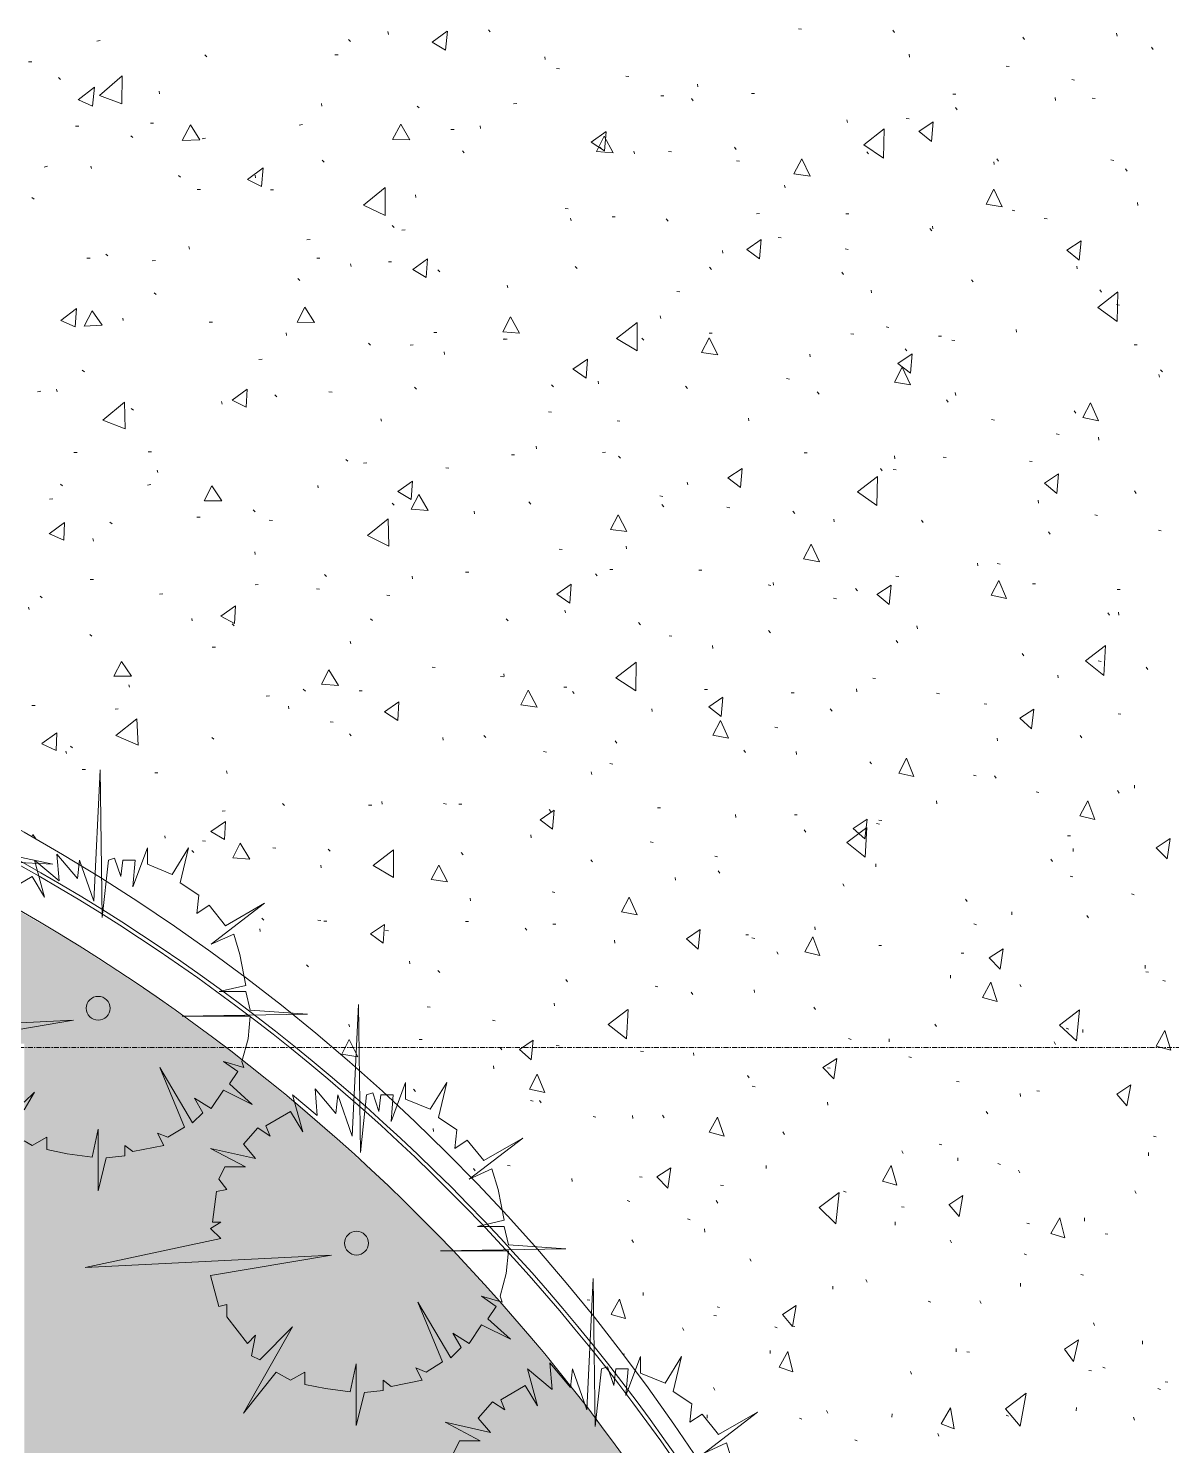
# Model space of a CAD drawing. Header units: millimetres. Extents: x 5357 to 259384, y -16348 to 109893.
# Drawn here: x 127263 to 130185, y 77219 to 80841 of the extents above; entities that cross this region are included whole.
import ezdxf

# ---------------------------------------------------------------- set-up
doc = ezdxf.new("R2010")
doc.units = ezdxf.units.MM
doc.linetypes.add('Grid Line', pattern=[22.225, 12.7, -3.175, 3.175, -3.175])
for name, color, linetype, lineweight in [('A-FLOR', 192, 'Continuous', 9), ('A-FLOR-PATT', 8, 'Continuous', 9), ('A-WALL', 113, 'Continuous', 9), ('G-IMPT', 8, 'Continuous', 9), ('L-PLNT-1', 7, 'Continuous', 9), ('S-GRID-1', 1, 'Grid Line', 9)]:
    doc.layers.add(name, color=color, linetype=linetype, lineweight=lineweight)

# ---------------------------------------------------------------- blocks, each defined once
blk = doc.blocks.new('FP_177-TKCS_MB CẢNH QUAN CÂY XANH')
at = {"layer": 'A-FLOR-PATT'}
for p, q in [((128443.7, 80832.2), (128438.8, 80837.3)), ((129239.2, 80838.8), (129231.6, 80840)), ((129476.8, 80830.7), (129472.2, 80836.4)), ((127446.8, 80809.7), (127438.2, 80808)), ((128086, 80807.5), (128081, 80812.3)), ((128183.1, 80825.7), (128182, 80832.6)), ((128294.8, 80805.4), (128333.8, 80834.2)), ((128329.1, 80784.9), (128294.8, 80805.4)), ((128329.1, 80784.9), (128333.9, 80834.2)), ((129808.9, 80812.8), (129804.3, 80818.5)), ((130045.4, 80821), (130044.5, 80828.3)), ((127719.3, 80768.3), (127714.1, 80772.9)), ((128054.8, 80773.3), (128046.7, 80773.6)), ((128584.2, 80761.5), (128583.1, 80768.5)), ((129515.4, 80767.6), (129514.5, 80774.8)), ((130137.6, 80787.3), (130133.2, 80793.2)), ((127272.2, 80755.8), (127263.7, 80755.1)), ((128620.7, 80737.2), (128612.9, 80738)), ((129769.5, 80743.2), (129762.2, 80744.7)), ((127345.5, 80710.7), (127340.2, 80715)), ((127444.9, 80669.2), (127503.1, 80719.8)), ((127502.2, 80648.4), (127503.2, 80719.8)), ((128798.1, 80718.3), (128790.3, 80719.2)), ((128974, 80691.4), (128973, 80698.5)), ((129936.9, 80708.7), (129929.6, 80710.3)), ((127390.7, 80658.3), (127431.7, 80690.6)), ((127427.2, 80642.4), (127390.8, 80658.3)), ((127427.2, 80642.5), (127431.7, 80690.6)), ((127502.2, 80648.4), (127445, 80669.2)), ((127598.4, 80673.5), (127597.2, 80680.1)), ((128887.3, 80668.5), (128879.4, 80668.2)), ((128962.3, 80656.1), (128957.5, 80661.5)), ((129119.1, 80674.4), (129111.3, 80674.3)), ((129633.6, 80672.9), (129626, 80673)), ((129888.4, 80656.8), (129887.5, 80664)), ((129989.4, 80661.9), (129981.9, 80662.2)), ((128013.4, 80642.3), (128012.2, 80649.1)), ((128261.7, 80637.5), (128256.7, 80642.4)), ((128511.5, 80648.7), (128503.4, 80648.2)), ((129637.1, 80633.2), (129632.5, 80638.9)), ((127392.2, 80591.3), (127383.8, 80590.8)), ((127583.3, 80599.1), (127575, 80598.9)), ((127656, 80554.6), (127677.2, 80594.8)), ((127701.6, 80556.2), (127677.3, 80594.8)), ((127963.7, 80595.1), (127955.4, 80594)), ((128194.1, 80557.1), (128214.8, 80596.5)), ((128238.2, 80555.7), (128214.9, 80596.5)), ((128351.1, 80582.2), (128343.1, 80582.7)), ((128418.6, 80584.8), (128417.5, 80591.7)), ((129356.2, 80600.2), (129355.2, 80607.4)), ((129398.1, 80543.2), (129450.5, 80584.1)), ((129448.8, 80509.7), (129450.5, 80584.1)), ((129513.8, 80609.5), (129506.3, 80610.9)), ((129539.3, 80577), (129575.9, 80601.9)), ((129571.2, 80552.2), (129575.9, 80601.9)), ((127530.4, 80561.9), (127525.1, 80566.3)), ((127701.6, 80556.2), (127656, 80554.6)), ((127715.6, 80560.2), (127707.2, 80558.9)), ((128238.2, 80555.7), (128194.2, 80557.1)), ((128701.8, 80550.2), (128739.6, 80577)), ((128735.3, 80528), (128701.8, 80550.1)), ((128714.8, 80526.5), (128735, 80565.3)), ((128757.5, 80522.6), (128735, 80565.2)), ((128735.3, 80528), (128739.7, 80576.9)), ((129571.2, 80552.2), (129539.4, 80577)), ((128377.3, 80523.1), (128372.3, 80528.1)), ((128757.5, 80522.6), (128714.8, 80526.4)), ((128728.8, 80532.5), (128723.9, 80537.8)), ((128811.9, 80520), (128810.9, 80527)), ((128906.4, 80525.7), (128898.7, 80526.7)), ((129072.2, 80531.7), (129067.4, 80537.1)), ((129448.8, 80509.7), (129398.1, 80543.2)), ((129410.6, 80520), (129405.9, 80525.6)), ((127312.3, 80488.5), (127303.7, 80486.7)), ((127424.3, 80482.7), (127423.1, 80489.2)), ((127823.3, 80455), (127862.8, 80484.6)), ((127858.9, 80436.8), (127862.9, 80484.6)), ((128019.4, 80499.2), (128014.2, 80503.9)), ((129080.5, 80501.2), (129072.9, 80502.3)), ((129219.7, 80469.3), (129239.5, 80507.7)), ((129261.1, 80463.5), (129239.6, 80507.6)), ((129731.5, 80492.7), (129730.5, 80499.9)), ((129742.5, 80501.8), (129737.9, 80507.5)), ((130037.1, 80503.5), (130029.8, 80505.1)), ((130071.2, 80476.2), (130066.7, 80482)), ((127652.2, 80461), (127646.9, 80465.4)), ((127858.9, 80436.8), (127823.3, 80455)), ((127843.9, 80459.3), (127842.7, 80466)), ((129197.1, 80433.1), (129196, 80440.2)), ((129261.1, 80463.5), (129219.7, 80469.3)), ((127277.8, 80404.5), (127272.3, 80408.6)), ((127702.7, 80429.5), (127694.4, 80429.4)), ((127890, 80428.4), (127881.8, 80428.6)), ((128119.9, 80389.2), (128175.1, 80434.5)), ((128175, 80363), (128175.2, 80434.5)), ((128253.3, 80408.4), (128252.1, 80415.2)), ((129711.3, 80392), (129730.9, 80430)), ((129751.8, 80384.8), (129731, 80430)), ((128175, 80363), (128120, 80389.2)), ((128642.5, 80380), (128634.7, 80380.8)), ((129132.1, 80367.5), (129124.3, 80367.4)), ((129360, 80367.2), (129352.3, 80367.3)), ((129751.8, 80384.8), (129711.3, 80391.9)), ((129784.7, 80374.5), (129777.3, 80376)), ((130099, 80388.3), (130098.1, 80395.6)), ((128197.7, 80332.1), (128192.6, 80337)), ((128650.1, 80348.9), (128648.9, 80355.8)), ((128763.1, 80359.4), (128755.2, 80359.1)), ((128897.9, 80348.6), (128893.1, 80353.9)), ((129572, 80324), (129567.4, 80329.7)), ((129574.7, 80328.7), (129573.7, 80335.9)), ((129867, 80354.5), (129859.5, 80354.8)), ((127982.9, 80301.4), (127974.7, 80300.5)), ((128226.1, 80325.9), (128217.9, 80325.2)), ((129099, 80276), (129135.8, 80301.3)), ((129131.7, 80252.3), (129135.9, 80301.3)), ((129187.1, 80305.3), (129179.6, 80306.5)), ((129917.6, 80274.4), (129953.5, 80298.4)), ((129948.8, 80248.7), (129953.5, 80298.4)), ((127466.1, 80259.4), (127460.7, 80263.7)), ((127674.6, 80276.7), (127673.3, 80283.2)), ((129038.1, 80266.2), (129037, 80273.2)), ((129131.7, 80252.3), (129099, 80276)), ((129358.2, 80276), (129350.7, 80277.3)), ((129948.8, 80248.7), (129917.6, 80274.4)), ((127421.4, 80254), (127412.9, 80253.6)), ((127587.8, 80248.1), (127579.3, 80246.8)), ((128008.1, 80253.4), (128000, 80253.7)), ((128088.1, 80232.3), (128086.8, 80239)), ((128191.5, 80244.2), (128183.4, 80244.7)), ((128245.3, 80224.8), (128283.5, 80252.2)), ((128280, 80204.4), (128245.3, 80224.7)), ((128280, 80204.4), (128283.6, 80252.1)), ((128314.7, 80219.2), (128309.6, 80224.2)), ((128665.8, 80227.2), (128660.9, 80232.4)), ((129008.8, 80225.1), (129004, 80230.5)), ((129943.7, 80226.4), (129942.8, 80233.7)), ((127957, 80196.9), (127951.7, 80201.6)), ((128488.3, 80177.9), (128487.1, 80184.8)), ((129346.5, 80212.3), (129341.8, 80217.9)), ((129677.8, 80193.1), (129673.2, 80198.8)), ((127589.8, 80160.5), (127584.4, 80164.8)), ((128928.3, 80167.3), (128920.6, 80168.4)), ((129417.9, 80164.9), (129416.9, 80172.1)), ((129996.6, 80128.1), (130047.7, 80167.3)), ((130005.8, 80166.6), (130001.3, 80172.5)), ((130045.6, 80092.3), (130047.8, 80167.2)), ((127345.8, 80094.2), (127385.8, 80124.7)), ((127382.9, 80078.5), (127385.9, 80124.7)), ((127405.5, 80080.1), (127426, 80119.2)), ((127451.7, 80082.5), (127426.1, 80119.2)), ((127949.9, 80090.4), (127970, 80128.9)), ((127994.5, 80089.6), (127970, 80128.9)), ((130045.6, 80092.3), (129996.7, 80128.1)), ((130051.5, 80134), (130044.3, 80135.6)), ((127382.9, 80078.5), (127345.9, 80094.2)), ((127451.7, 80082.5), (127405.5, 80080.1)), ((127505.6, 80094.4), (127504.2, 80100.8)), ((127733.6, 80090.5), (127725.4, 80090.6)), ((127994.5, 80089.6), (127950, 80090.4)), ((128475.4, 80065.6), (128495.1, 80103.7)), ((128518.4, 80062.1), (128495.2, 80103.7)), ((128766.5, 80048.2), (128819.3, 80089.7)), ((128819.1, 80017.3), (128819.4, 80089.7)), ((128879.3, 80099.4), (128878.1, 80106.4)), ((129462.6, 80076.6), (129455.2, 80078)), ((127923.1, 80056.5), (127921.8, 80063.1)), ((128307.4, 80063.6), (128299.5, 80064.2)), ((128518.4, 80062.1), (128475.4, 80065.6)), ((128484.8, 80047.1), (128476.8, 80046.7)), ((128486.8, 80046.9), (128478.9, 80047.7)), ((128819.1, 80017.3), (128766.6, 80048.2)), ((128836.2, 80044.4), (128831.3, 80049.7)), ((128983.6, 80012.4), (129003.1, 80050.3)), ((129025.3, 80006.9), (129003.1, 80050.2)), ((129011, 80062.2), (129003.2, 80062.1)), ((129373.1, 80059.9), (129365.5, 80060.1)), ((129597.2, 80054.2), (129589.6, 80054.4)), ((129630.7, 80043.1), (129623.3, 80044.6)), ((129788.4, 80064.6), (129787.5, 80071.8)), ((128137.3, 80031.6), (128132.2, 80036.5)), ((128246.9, 80032.2), (128238.8, 80031.6)), ((128326.8, 80007.3), (128325.5, 80014)), ((129025.3, 80006.9), (128983.6, 80012.4)), ((129261.3, 80001.2), (129260.3, 80008.3)), ((129485.5, 79984.9), (129521.6, 80009.1)), ((129508.4, 80016.7), (129503.7, 80022.4)), ((129517.2, 79959.9), (129521.6, 80009.1)), ((130097, 80032), (130089.6, 80032.4)), ((127406.4, 79963.3), (127400.9, 79967.5)), ((127860.4, 79995.9), (127852.1, 79995)), ((128655, 79969.7), (128692.2, 79995.4)), ((128688.6, 79947.4), (128655.1, 79969.7)), ((128688.6, 79947.4), (128692.2, 79995.4)), ((129476.9, 79937.3), (129496.3, 79975)), ((129517.2, 79959.9), (129485.5, 79984.8)), ((129517.4, 79930.2), (129496.4, 79975)), ((130161.3, 79962.9), (130156.8, 79968.8)), ((128605.5, 79925.3), (128600.5, 79930.4)), ((128720.6, 79932.8), (128719.4, 79939.7)), ((129208, 79944.6), (129200.5, 79945.9)), ((129517.4, 79930.2), (129476.9, 79937.2)), ((130153.6, 79949.4), (130152.7, 79956.7)), ((127295.2, 79914.1), (127286.6, 79912.6)), ((127336.7, 79912.5), (127335.3, 79918.8)), ((127783.6, 79891.3), (127822.3, 79919.4)), ((127819.6, 79872.9), (127822.4, 79919.4)), ((127898.3, 79899.4), (127893, 79904.1)), ((128039.4, 79911.4), (128031.3, 79911.9)), ((128255.3, 79919.4), (128250.1, 79924.4)), ((128947.4, 79921.1), (128942.6, 79926.6)), ((129284, 79906.5), (129279.3, 79912.1)), ((129633.2, 79902.9), (129632.2, 79910.1)), ((127453, 79839.4), (127508.9, 79885.7)), ((127510.9, 79817.8), (127509, 79885.7)), ((127531.7, 79865.5), (127526.2, 79869.8)), ((127758.3, 79881), (127756.9, 79887.4)), ((127819.6, 79872.9), (127783.7, 79891.3)), ((128599.9, 79860.5), (128592.1, 79861.5)), ((129614, 79885.7), (129609.4, 79891.4)), ((129940.6, 79857.7), (129936.1, 79863.6)), ((129958.3, 79846.3), (129977.8, 79884.1)), ((129998.1, 79838.2), (129977.9, 79884.1)), ((127510.9, 79817.8), (127453.1, 79839.4)), ((128165.4, 79836.8), (128164, 79843.5)), ((128775.1, 79837.2), (128767.5, 79838.3)), ((129104.8, 79837.7), (129103.7, 79844.7)), ((129732.3, 79840.1), (129725, 79841.7)), ((129998, 79838.2), (129958.4, 79846.3)), ((129897.6, 79803.1), (129890.3, 79804.8)), ((129999, 79788.7), (129998.1, 79796)), ((127387.9, 79757.3), (127379.5, 79757.1)), ((127577.7, 79758.7), (127569.4, 79758.8)), ((128505.6, 79751.3), (128497.7, 79751)), ((128562, 79766.4), (128560.8, 79773.2)), ((128738.2, 79757.6), (128730.3, 79757.5)), ((129253.2, 79756.2), (129245.6, 79756.3)), ((128079.9, 79734.8), (128074.7, 79739.6)), ((128128, 79730.7), (128119.9, 79730.1)), ((128337.6, 79717.5), (128329.7, 79718.3)), ((128776.2, 79742.4), (128771.3, 79747.7)), ((129051, 79692.1), (129087.3, 79716.6)), ((129083.4, 79667.9), (129087.4, 79716.6)), ((129445.3, 79710.4), (129440.7, 79716.1)), ((129480.9, 79712.5), (129473.6, 79714)), ((129478, 79741.2), (129477, 79748.4)), ((129608.6, 79744.8), (129601.1, 79745.1)), ((129829, 79734.3), (129821.5, 79734.7)), ((127593.7, 79705.7), (127592.2, 79712.1)), ((128207, 79657.5), (128244.5, 79683.8)), ((128241.6, 79636.7), (128244.5, 79683.8)), ((128948.3, 79674.2), (128947.2, 79681.2)), ((129083.4, 79667.9), (129051.1, 79692)), ((129381.9, 79656.6), (129433.2, 79696)), ((129431.7, 79622), (129433.2, 79696)), ((129860.5, 79678.8), (129896.1, 79702.4)), ((129891.2, 79652.6), (129860.5, 79678.7)), ((129891.3, 79652.6), (129896.2, 79702.4)), ((127350.7, 79672.4), (127345.2, 79676.6)), ((127576.2, 79675), (127567.8, 79673.9)), ((127712.8, 79634), (127732.3, 79671.6)), ((127757.7, 79633.5), (127732.4, 79671.6)), ((128004.1, 79666.6), (128002.7, 79673.2)), ((128241.6, 79636.7), (128207, 79657.5)), ((128241.5, 79612.3), (128260.8, 79649.9)), ((128284.8, 79609.1), (128260.9, 79649.9)), ((128884.7, 79645), (128877.1, 79646.2)), ((129431.7, 79622), (129381.9, 79656.6)), ((130094.7, 79652.8), (130090.3, 79658.8)), ((127325.8, 79639), (127317.2, 79637.6)), ((127757.7, 79633.4), (127712.9, 79633.9)), ((127842.6, 79605.6), (127837.3, 79610.3)), ((128198.3, 79622.5), (128193.2, 79627.5)), ((128284.8, 79609.1), (128241.6, 79612.3)), ((128403.5, 79600.2), (128402.3, 79606.9)), ((128547, 79625.5), (128542, 79630.7)), ((128887.2, 79618.7), (128882.4, 79624.2)), ((129055.9, 79615.8), (129048.4, 79617.1)), ((129222, 79601.6), (129217.3, 79607.3)), ((129844.4, 79628), (129843.5, 79635.3)), ((127316.6, 79549.1), (127355.8, 79578)), ((127353.9, 79533), (127355.8, 79578)), ((127477.1, 79575), (127471.6, 79579.3)), ((127702, 79591.5), (127693.8, 79591.7)), ((127887, 79583.6), (127878.9, 79584)), ((128129.5, 79545.3), (128182.8, 79587.5)), ((128184.1, 79517.4), (128182.8, 79587.5)), ((128751.3, 79560.6), (128770.5, 79598.1)), ((128793, 79555.1), (128770.6, 79598.1)), ((129322.9, 79579.6), (129321.9, 79586.8)), ((129550.1, 79578.5), (129545.5, 79584.3)), ((129995.8, 79596.4), (129988.6, 79598.1)), ((127353.9, 79533), (127316.7, 79549.1)), ((127429.3, 79530.8), (127427.8, 79537.1)), ((128184.1, 79517.4), (128129.5, 79545.2)), ((128793, 79555.1), (128751.3, 79560.6)), ((129874.7, 79548.4), (129870.3, 79554.3)), ((130158.5, 79556.6), (130151.4, 79558.3)), ((127843, 79496.6), (127841.6, 79503.1)), ((128627.4, 79509.3), (128619.8, 79510.4)), ((128792, 79510.9), (128790.8, 79517.9)), ((129244.3, 79485.3), (129263.7, 79522.9)), ((129284.8, 79478.2), (129263.7, 79522.9)), ((129284.8, 79478.1), (129244.4, 79485.3)), ((129689.7, 79467.3), (129688.8, 79474.6)), ((129746.7, 79471.7), (129739.4, 79473.4)), ((127429.4, 79432.3), (127421.1, 79432.3)), ((128024.7, 79440.5), (128019.6, 79445.4)), ((128245.2, 79434.1), (128243.9, 79440.8)), ((128388.5, 79451.6), (128380.6, 79451.4)), ((128717.2, 79441.6), (128712.4, 79447)), ((128756.8, 79458), (128749.1, 79458)), ((128983.9, 79456.5), (128976.3, 79456.6)), ((129167.8, 79418.1), (129166.8, 79425.2)), ((129487.9, 79440.4), (129480.5, 79440.8)), ((129723.7, 79392.7), (129743.3, 79430.5)), ((129763.2, 79384.3), (129743.3, 79430.5)), ((127298.5, 79385.5), (127292.9, 79389.7)), ((127606.7, 79396), (127598.4, 79395.1)), ((127850.7, 79420), (127842.5, 79419.3)), ((128007.3, 79408), (127999.3, 79408.7)), ((128187.3, 79391.6), (128179.4, 79392.4)), ((128613.8, 79395.4), (128650.4, 79420.3)), ((128647, 79372.4), (128613.9, 79395.4)), ((128647, 79372.4), (128650.4, 79420.3)), ((129161, 79417.6), (129153.6, 79419.1)), ((129381.8, 79403.9), (129377.3, 79409.7)), ((129432, 79394.1), (129467.8, 79417.9)), ((129463.1, 79368.4), (129432.1, 79394.1)), ((129463.1, 79368.4), (129467.8, 79417.9)), ((129763.2, 79384.3), (129723.7, 79392.6)), ((129836.7, 79421.2), (129829.3, 79421.6)), ((130053.5, 79406.8), (130046.2, 79407.3)), ((127265.1, 79356.1), (127263.5, 79362.3)), ((127754.6, 79338.9), (127792.5, 79365.7)), ((127790.3, 79319.8), (127792.5, 79365.7)), ((128635.7, 79347.7), (128634.5, 79354.6)), ((129328.2, 79383.3), (129320.9, 79384.9)), ((127682.1, 79326.9), (127680.6, 79333.3)), ((127790.3, 79319.8), (127754.7, 79338.9)), ((127789.3, 79314.3), (127784, 79319)), ((128143, 79327.5), (128137.9, 79332.5)), ((128489.5, 79326.9), (128484.6, 79332.2)), ((128827.4, 79316.9), (128822.7, 79322.4)), ((130026.4, 79341.5), (130022.1, 79347.5)), ((130049.9, 79341.7), (130049.1, 79349.1)), ((127425.4, 79287.6), (127419.9, 79292)), ((128908, 79287.7), (128900.5, 79289)), ((129159.7, 79296.7), (129155.1, 79302.4)), ((129535.1, 79306.7), (129534.2, 79313.9)), ((127741.2, 79259.4), (127733.1, 79259.8)), ((128087, 79268.2), (128085.6, 79274.9)), ((129012.8, 79256.7), (129011.7, 79263.8)), ((129485.2, 79270.7), (129480.7, 79276.5)), ((129807.1, 79237.9), (129802.7, 79243.9)), ((129964.9, 79225), (130015.8, 79263.7)), ((130012.1, 79187.5), (130015.9, 79263.7)), ((127481.8, 79185.9), (127500.9, 79223)), ((127526.9, 79185.5), (127500.9, 79223)), ((128302.7, 79207.8), (128295, 79208.8)), ((128764.6, 79181.5), (128816.2, 79221.2)), ((128815.6, 79148.4), (128816.2, 79221.2)), ((130012.1, 79187.5), (129965, 79224.9)), ((130004.6, 79222.8), (129997.6, 79224.6)), ((130124.5, 79202.7), (130120.3, 79208.8)), ((127526.9, 79185.5), (127481.9, 79185.9)), ((128012.1, 79165), (128031.1, 79202.1)), ((128055.4, 79161.7), (128031.1, 79202.1)), ((128477.6, 79183.7), (128470, 79184.9)), ((128479.5, 79184.6), (128478.3, 79191.5)), ((128815.6, 79148.4), (128764.6, 79181.5)), ((129428.2, 79179.3), (129421, 79180.9)), ((129894.8, 79181), (129894.1, 79188.4)), ((127521.3, 79157.3), (127519.8, 79163.7)), ((127879.2, 79135.3), (127871.1, 79134.8)), ((127971, 79147.7), (127965.8, 79152.6)), ((128055.3, 79161.7), (128012.1, 79164.9)), ((128116.4, 79148.1), (128108.5, 79147.8)), ((128521.5, 79112.3), (128540.6, 79149.6)), ((128563.1, 79106.7), (128540.6, 79149.5)), ((128639.6, 79157.9), (128631.9, 79157.9)), ((128658.3, 79141), (128653.5, 79146.5)), ((128998.4, 79151.5), (128990.9, 79151.7)), ((129220, 79143), (129212.6, 79143.4)), ((129380.5, 79146), (129379.6, 79153.3)), ((129591.6, 79140.5), (129584.4, 79142.3)), ((127280.7, 79110.4), (127272.3, 79110.4)), ((127493, 79102.2), (127484.6, 79101.4)), ((127928.9, 79102.5), (127927.5, 79109.1)), ((128173.5, 79094.5), (128210.3, 79119.7)), ((128207.5, 79072.6), (128210.3, 79119.7)), ((128563.1, 79106.7), (128521.5, 79112.3)), ((128857.8, 79095.3), (128856.7, 79102.4)), ((129002.3, 79107.6), (129038.2, 79131.6)), ((129033.9, 79082.5), (129002.4, 79107.6)), ((129033.9, 79082.5), (129038.2, 79131.5)), ((129317.1, 79096.5), (129312.6, 79102.3)), ((129713, 79114.3), (129705.7, 79114.8)), ((129797.1, 79078.3), (129832.7, 79101.7)), ((129826.9, 79051.2), (129832.7, 79101.7)), ((127486.5, 79033.6), (127540.3, 79076.6)), ((127543.4, 79009.2), (127540.3, 79076.6)), ((128042.5, 79067.9), (128034.6, 79068.7)), ((128207.5, 79072.6), (128173.5, 79094.4)), ((129012.3, 79034.5), (129031.6, 79072.1)), ((129052.5, 79027.1), (129031.7, 79072.1)), ((129826.9, 79051.2), (129797.2, 79078.2)), ((130055.4, 79088.5), (130048.2, 79089.1)), ((127297.5, 79013.2), (127335.8, 79040.6)), ((127334.5, 78995.9), (127335.9, 79040.6)), ((127543.4, 79009.2), (127486.5, 79033.6)), ((127737.4, 79024.4), (127732.1, 79029.2)), ((128088.5, 79033.2), (128083.5, 79038.3)), ((128323.4, 79021.7), (128322.2, 79028.5)), ((128432.3, 79028.5), (128427.4, 79033.8)), ((129052.5, 79027.1), (129012.3, 79034.5)), ((129178.5, 79053.4), (129171.2, 79055)), ((129739.7, 79020.2), (129739, 79027.6)), ((129955.4, 79028.1), (129951.2, 79034.2)), ((127334.4, 78995.9), (127297.6, 79013.1)), ((127360.7, 78988), (127359.1, 78994.3)), ((127375.9, 79002.4), (127370.4, 79006.8)), ((128587.2, 78991.6), (128579.7, 78992.9)), ((128767.1, 79014.5), (128762.4, 79020.1)), ((129096.2, 78990.6), (129091.7, 78996.4)), ((129225.9, 78985.4), (129225, 78992.7)), ((128757, 78960.7), (128749.5, 78962.2)), ((129418.3, 78961.2), (129414, 78967.1)), ((129487.4, 78938), (129507.2, 78976)), ((129526.4, 78929.3), (129507.2, 78976)), ((127408.8, 78946.9), (127400.6, 78947.2)), ((127594.1, 78938.4), (127586, 78938.9)), ((127770.9, 78936.9), (127769.5, 78943.5)), ((128702.8, 78934), (128701.8, 78941)), ((129526.4, 78929.3), (129487.4, 78938)), ((129685.7, 78930.6), (129678.7, 78932.5)), ((129736.8, 78925.2), (129732.5, 78931.3)), ((129845.3, 78888.2), (129838.4, 78890.1)), ((130050.7, 78887), (130046.6, 78893.2)), ((130090.3, 78899.2), (130089.7, 78906.8)), ((127917.9, 78855.2), (127912.8, 78860.2)), ((128140.6, 78856.2), (128132.8, 78856)), ((128167.4, 78858.8), (128166.1, 78865.6)), ((128332.1, 78858.7), (128324.4, 78859.9)), ((128370.7, 78858.9), (128363, 78858.8)), ((128598.7, 78839.6), (128593.9, 78845.1)), ((128878.9, 78848.9), (128871.4, 78849.2)), ((129584.6, 78859.5), (129583.8, 78866.9)), ((129950.3, 78828.8), (129970.7, 78867.2)), ((129988.5, 78819.2), (129970.8, 78867.2)), ((127729.6, 78788.5), (127766.7, 78814.2)), ((127766.1, 78841.2), (127758, 78840.7)), ((127764.6, 78768), (127766.8, 78814.2)), ((128570.9, 78818.7), (128606.9, 78842.9)), ((128603, 78794.3), (128570.9, 78818.7)), ((128603, 78794.4), (128607, 78842.8)), ((129071.3, 78824.8), (129070.4, 78832.1)), ((129228.1, 78831.3), (129220.8, 78831.7)), ((129371.1, 78796.7), (129406.6, 78820.2)), ((129400.9, 78769.9), (129406.6, 78820.2)), ((129438.1, 78807.4), (129431, 78809.2)), ((129444.2, 78816.8), (129436.9, 78817.3)), ((129988.5, 78819.2), (129950.3, 78828.7)), ((127271.9, 78776), (127274.5, 78781)), ((127282.5, 78770), (127274.6, 78781)), ((127613.1, 78771.5), (127611.6, 78778)), ((127764.6, 78768), (127729.6, 78788.5)), ((128548, 78772.8), (128546.9, 78779.8)), ((129250.1, 78787.1), (129245.7, 78793)), ((129354.7, 78760.3), (129405.6, 78799.1)), ((129400.9, 78769.8), (129371.1, 78796.7)), ((129401.9, 78723), (129405.6, 78799)), ((129926.4, 78777.4), (129919.2, 78778)), ((127686.2, 78735), (127681, 78739.8)), ((127716.2, 78764.2), (127708.2, 78764.9)), ((127785.8, 78721.7), (127804.6, 78758.5)), ((127829, 78718.2), (127804.6, 78758.5)), ((127895.4, 78746.1), (127887.5, 78747)), ((128034.1, 78738.7), (128029.1, 78743.9)), ((128144.2, 78702.1), (128196, 78742.2)), ((128196.5, 78670.9), (128196.1, 78742.2)), ((128859.8, 78760.5), (128852.5, 78762.1)), ((129401.9, 78723), (129354.8, 78760.3)), ((129933.7, 78737.4), (129933.1, 78745)), ((130145.6, 78746.9), (130181.3, 78770.4)), ((130173.9, 78718.7), (130145.6, 78746.9)), ((130173.9, 78718.7), (130181.3, 78770.4)), ((127829, 78718.2), (127785.9, 78721.7)), ((128011.5, 78696.1), (128010.2, 78702.8)), ((128196.5, 78670.9), (128144.2, 78702.1)), ((128292.9, 78665.8), (128312, 78703)), ((128334.3, 78659.8), (128312, 78703)), ((128374.2, 78729.2), (128369.4, 78734.7)), ((128705.3, 78710.8), (128700.8, 78716.4)), ((129024.4, 78723.6), (129017.2, 78725.3)), ((129429.4, 78698.6), (129428.7, 78706.1)), ((129880.5, 78711.7), (129876.4, 78717.9)), ((128334.3, 78659.8), (128293, 78665.8)), ((128916.7, 78664.3), (128915.8, 78671.5)), ((129030.4, 78682.6), (129026, 78688.5)), ((129932.9, 78672.6), (129926, 78674.6)), ((128608.9, 78633), (128601.5, 78634.5)), ((129348.5, 78649.3), (129344.3, 78655.3)), ((130089, 78627.2), (130082.2, 78629.2)), ((128393.1, 78611.6), (128392, 78618.6)), ((128779.3, 78583.4), (128798.8, 78621.1)), ((128819, 78575.6), (128798.8, 78621.1)), ((129662.7, 78609.5), (129658.6, 78615.7)), ((127864.5, 78562.2), (127859.5, 78567.3)), ((128010.2, 78561.3), (128002.6, 78562.4)), ((128026, 78559.6), (128018.2, 78559.5)), ((128388.3, 78558.3), (128380.7, 78558.4)), ((128819, 78575.5), (128779.3, 78583.4)), ((129776.9, 78575.6), (129776.4, 78583.2)), ((129972.3, 78567.9), (129968.3, 78574.2)), ((127855.6, 78533.4), (127854.3, 78540.2)), ((128137.2, 78526.8), (128173.5, 78551.3)), ((128170.1, 78503.4), (128137.3, 78526.8)), ((128170.1, 78503.4), (128173.5, 78551.2)), ((128183.2, 78534.7), (128175.6, 78535.9)), ((128537.2, 78536.4), (128532.6, 78542.1)), ((128611.1, 78551.8), (128603.6, 78552.1)), ((128944.8, 78514.6), (128980.4, 78538.2)), ((128974.9, 78488.1), (128980.4, 78538.2)), ((129103.9, 78524.4), (129096.6, 78524.9)), ((129247.8, 78481.1), (129268, 78519.3)), ((129286.2, 78471.8), (129268, 78519.3)), ((129274.1, 78537.8), (129273.4, 78545.3)), ((129686.3, 78550.5), (129679.4, 78552.5)), ((128762.1, 78503.7), (128761.2, 78511)), ((128974.9, 78488.1), (128944.9, 78514.6)), ((129119.6, 78515.4), (129112.5, 78517.2)), ((129443.5, 78497.1), (129436.4, 78497.7)), ((129718.8, 78465.7), (129754.3, 78489.1)), ((129746.9, 78437.3), (129754.4, 78489.1)), ((127978.7, 78443), (127973.8, 78448.2)), ((128238.3, 78450.5), (128237.2, 78457.5)), ((129179.8, 78474.9), (129175.6, 78481)), ((129286.2, 78471.8), (129247.9, 78481.1)), ((129279.1, 78473.3), (129272.1, 78475.2)), ((129654.2, 78477.5), (129647.1, 78478.2)), ((129746.9, 78437.3), (129718.9, 78465.7)), ((130117.6, 78439), (130117.2, 78446.8)), ((128314.5, 78428.1), (128309.8, 78433.7)), ((128641.1, 78404.7), (128636.6, 78410.5)), ((129620.1, 78413.6), (129619.6, 78421.3)), ((130125.9, 78429.3), (130118.9, 78430.1)), ((128871.9, 78391.7), (128864.8, 78393.5)), ((128961.4, 78371.8), (128957.2, 78377.9)), ((129118.8, 78377), (129118.2, 78384.4)), ((129702, 78364.8), (129723, 78403.7)), ((129739.4, 78354.7), (129723, 78403.7)), ((129800.8, 78391.6), (129796.9, 78397.9)), ((130169.2, 78406), (130162.5, 78408.1)), ((128289.8, 78339.4), (128282.4, 78340.8)), ((128607.5, 78343.2), (128606.6, 78350.4)), ((129274.6, 78334), (129270.6, 78340.2)), ((129739.4, 78354.7), (129702, 78364.8)), ((128456.3, 78305.1), (128449.1, 78306.7)), ((128744.8, 78295.4), (128795.6, 78334.1)), ((128792.2, 78258.5), (128795.7, 78334.1)), ((129898.2, 78294.2), (129949.6, 78333.2)), ((129941.5, 78253.6), (129949.6, 78333.1)), ((128083.5, 78289.4), (128082.4, 78296.4)), ((128792.2, 78258.5), (128744.8, 78295.3)), ((129583.7, 78290.1), (129579.8, 78296.5)), ((129941.5, 78253.6), (129898.3, 78294.1)), ((129922.3, 78283.8), (129915.6, 78285.9)), ((129958.1, 78275.2), (129957.8, 78283)), ((130145.9, 78240.4), (130167.9, 78279.9)), ((130182.6, 78229.8), (130167.9, 78279.9)), ((128064.2, 78219.6), (128083.3, 78256.8)), ((128105, 78213.1), (128083.3, 78256.8)), ((128269.8, 78257.4), (128262.3, 78257.6)), ((128473, 78230.6), (128468.6, 78236.4)), ((128518, 78231.5), (128553.6, 78255.1)), ((128548.5, 78205.4), (128518, 78231.4)), ((128548.5, 78205.4), (128553.6, 78255.1)), ((128619.6, 78241.4), (128612.2, 78241.8)), ((129365.8, 78257.4), (129358.9, 78259.4)), ((129463.2, 78251.6), (129462.8, 78259.3)), ((129888.2, 78244.6), (129884.5, 78251.1)), ((130182.6, 78229.7), (130145.9, 78240.3)), ((128105, 78213.1), (128064.2, 78219.6)), ((128834.9, 78226.8), (128827.7, 78227.4)), ((128963.5, 78216.1), (128962.8, 78223.5)), ((129293.7, 78185.6), (129329.1, 78208.9)), ((129321.6, 78157.1), (129329.1, 78208.8)), ((129520.3, 78211), (129513.5, 78213.1)), ((128452.9, 78182.6), (128452, 78189.9)), ((128543.9, 78130.5), (128563.6, 78168.4)), ((128582.9, 78122.1), (128563.7, 78168.4)), ((129105.1, 78159.1), (129101.1, 78165.4)), ((129321.6, 78157.1), (129293.7, 78185.5)), ((129312.2, 78184.3), (129305.1, 78185)), ((128252.1, 78124.4), (128247.6, 78130.1)), ((128582.9, 78122), (128543.9, 78130.5)), ((129120.2, 78136), (129113.3, 78138)), ((129642.3, 78148.8), (129635.3, 78149.6)), ((129847.6, 78125.1), (129840.6, 78125.9)), ((130044.7, 78117.4), (130080.6, 78141.1)), ((130070.9, 78087.7), (130080.6, 78141.1)), ((128553.6, 78099.7), (128546.5, 78101.4)), ((128573.4, 78095.4), (128569.1, 78101.4)), ((129306.2, 78089.6), (129305.8, 78097.3)), ((129798.5, 78111.3), (129798.3, 78119.1)), ((130070.9, 78087.7), (130044.8, 78117.4)), ((128713.7, 78058.7), (128706.7, 78060.5)), ((128808.1, 78055.1), (128807.5, 78062.6)), ((128888.1, 78057.4), (128884.1, 78063.6)), ((129003.4, 78020.4), (129024, 78059)), ((129041, 78010.5), (129024.1, 78059)), ((129715, 78067.1), (129711.3, 78073.6)), ((128298.3, 78022.1), (128297.4, 78029.4)), ((129041, 78010.5), (129003.5, 78020.4)), ((129195.6, 78014.7), (129191.7, 78021.1)), ((129597.5, 77987.6), (129590.9, 77989.8)), ((130145.7, 78008.3), (130139.1, 78010.5)), ((129498.8, 77966.3), (129495.1, 77972.8)), ((129638.7, 77947.2), (129638.6, 77955.1)), ((129747.3, 77937.7), (129740.7, 77939.9)), ((130125.9, 77960.1), (130126, 77968.1)), ((128405, 77921.3), (128400.7, 77927.3)), ((128494.7, 77934.5), (128487.5, 77935)), ((128831.6, 77905.6), (128824.6, 77906.3)), ((128869.6, 77906.1), (128904.9, 77929.3)), ((128897.6, 77877.7), (128869.6, 77906)), ((128897.6, 77877.7), (128905, 77929.3)), ((129149.1, 77927.4), (129148.7, 77935.2)), ((129446.4, 77895.5), (129468, 77934.9)), ((129482.7, 77884.6), (129468, 77934.8)), ((129797.3, 77916.5), (129793.8, 77923.1)), ((128652.6, 77894.2), (128652, 77901.7)), ((129039.4, 77884), (129032.4, 77884.8)), ((129284.2, 77827.7), (129335.3, 77866.5)), ((129326.4, 77786.4), (129335.3, 77866.4)), ((129352.9, 77867.1), (129346.2, 77869.3)), ((129482.7, 77884.6), (129446.4, 77895.5)), ((130094.2, 77863.9), (130090.8, 77870.6)), ((128800.6, 77843.5), (128793.7, 77845.5)), ((129024.9, 77839), (129021.1, 77845.4)), ((129616, 77834.8), (129651.7, 77858.2)), ((129641.7, 77804.6), (129616.1, 77834.7)), ((129641.7, 77804.6), (129651.7, 77858.2)), ((128954.3, 77796.6), (128947.5, 77798.7)), ((129326.4, 77786.4), (129284.3, 77827.7)), ((129501.2, 77828.7), (129494.3, 77829.6)), ((129876.7, 77761.5), (129899.5, 77801.7)), ((129912.1, 77750.1), (129899.6, 77801.7)), ((129962.3, 77793.3), (129962.4, 77801.4)), ((128991.8, 77765.2), (128991.5, 77773)), ((129478.8, 77783.1), (129478.8, 77791)), ((129821.9, 77786.5), (129815.1, 77787.5)), ((129912.1, 77750.1), (129876.7, 77761.5)), ((130022, 77759.6), (130015.3, 77760.5)), ((128809.4, 77738.5), (128805.5, 77744.9)), ((129622, 77737.4), (129618.6, 77744.1)), ((129110.3, 77690.6), (129106.7, 77697.1)), ((129814.2, 77707.3), (129807.8, 77709.6)), ((129959.4, 77654.6), (129953.1, 77656.9)), ((129318.8, 77618.8), (129318.8, 77626.7)), ((129406.8, 77637.2), (129403.3, 77643.9)), ((129798.5, 77626.4), (129798.7, 77634.5)), ((128697.9, 77591.2), (128690.9, 77592)), ((128752.6, 77554.9), (128773.8, 77593.9)), ((128789, 77544.1), (128773.8, 77593.9)), ((128834.5, 77602.9), (128834.2, 77610.7)), ((129190.3, 77554.3), (129225.7, 77577.6)), ((129215.7, 77523.9), (129225.8, 77577.6)), ((129569.2, 77586.3), (129562.8, 77588.6)), ((129698.4, 77582.9), (129695.2, 77589.7)), ((128789, 77544.1), (128752.6, 77554.8)), ((129021.7, 77551.2), (129014.9, 77552.1)), ((129029.7, 77572.1), (129023.2, 77574.3)), ((129215.7, 77523.9), (129190.4, 77554.3)), ((128938.2, 77513.8), (128934.6, 77520.4)), ((129177.1, 77520.4), (129170.6, 77522.7)), ((129221.9, 77523.8), (129215.2, 77524.7)), ((129988.3, 77526), (129985.2, 77532.9)), ((129911, 77465.7), (129947.2, 77489.7)), ((129934.3, 77434.2), (129947.3, 77489.6)), ((130110.4, 77479), (130110.9, 77487.2)), ((128786.8, 77452.8), (128782.7, 77454.2)), ((129158.6, 77454.4), (129158.6, 77462.4)), ((129181.6, 77419.7), (129204.1, 77459.6)), ((129216.7, 77407.9), (129204.1, 77459.6)), ((129634.4, 77459.4), (129634.7, 77467.5)), ((129668.3, 77458), (129661.7, 77459)), ((129934.3, 77434.2), (129911, 77465.7)), ((129216.6, 77407.8), (129181.6, 77419.6)), ((129520.6, 77402.1), (129517.5, 77408.9)), ((129980, 77410.8), (129973.4, 77411.8)), ((130015.3, 77417.5), (130009.1, 77419.9)), ((129017.6, 77361.1), (129014.2, 77367.8)), ((130156.3, 77362.8), (130150.1, 77365.2)), ((130175.2, 77381.6), (130168.6, 77382.5)), ((129760.8, 77313.5), (129813.4, 77353.4)), ((129797.7, 77269), (129813.4, 77353.4)), ((128998.2, 77289.9), (128998.3, 77298)), ((129240.1, 77287), (129233.9, 77289.4)), ((129306.4, 77302.4), (129303.2, 77309.3)), ((129470.2, 77292.2), (129470.5, 77300.4)), ((129595.6, 77274.8), (129619.5, 77315.7)), ((129629.6, 77262.4), (129619.5, 77315.6)), ((129797.7, 77269), (129760.8, 77313.5)), ((129768.5, 77294.8), (129762.3, 77297.3)), ((129941.4, 77308.6), (129942, 77316.9)), ((130090.4, 77284.8), (130087.6, 77291.8)), ((129629.6, 77262.4), (129595.6, 77274.7)), ((129381.3, 77231.3), (129375.2, 77233.8)), ((129590.3, 77243.2), (129587.4, 77250.2))]:
    blk.add_line(p, q, dxfattribs=at)
blk = doc.blocks.new('CAY MAI VAN PHUC - CAY DUC SOC_dwg-2256080-TKCS_MB CẢNH QUAN CÂY XANH')
at = {"layer": 'G-IMPT', "flags": 128}
blk.add_lwpolyline([(32.8, 479.5), (12.9, 293.4), (6.2, 771.8), (-13.8, 346.6), (-60.3, 479.5), (-67, 419.7), (-133.5, 499.4), (-126.8, 413), (-206.6, 479.5), (-173.4, 359.9), (-213.3, 426.3), (-293.1, 379.8), (-279.8, 346.6), (-319.7, 373.2), (-366.2, 320), (-326.3, 273.5), (-472.6, 306.7), (-359.6, 246.9), (-426.1, 246.9), (-446, 207.1), (-419.4, 173.8), (-452.7, 167.2), (-466, 67.5), (-439.4, 67.5), (-472.6, 47.6), (-439.4, 14.4), (-878.3, -78.6), (-80.3, -38.8), (-472.6, -105.2), (-446, -204.9), (-419.4, -198.2), (-419.4, -238.1), (-352.9, -324.5), (-326.3, -297.9), (-339.6, -364.4), (-313, -377.6), (-206.6, -271.3), (-366.2, -550.4), (-259.8, -417.5), (-213.3, -444.1), (-166.7, -417.5), (-166.7, -457.4), (-100.2, -470.7), (-19.9, -481.4), (-0.5, -390.9), (-0.5, -590.3), (26.2, -484), (86, -477.3), (86, -444.1), (112.6, -464), (212.4, -444.1), (192.4, -404.2), (225.7, -417.5), (278.9, -384.3), (199.1, -191.6), (305.5, -371), (338.7, -337.8), (312.1, -291.3), (365.3, -324.5), (405.2, -264.7), (498.3, -311.2), (425.2, -244.8), (451.8, -204.9), (405.2, -171.7), (471.7, -191.6), (465.1, -171.7), (485, -98.6), (491.7, -25.5), (272.2, -25.5), (677.9, -18.8), (491.7, -5.6), (478.4, 54.2), (391.9, 54.2), (478.4, 74.2), (458.4, 173.8), (438.5, 240.3), (365.3, 207.1), (538.2, 340), (411.9, 266.9), (358.7, 333.3), (318.8, 306.7), (325.4, 366.5), (265.6, 406.4), (292.2, 519.4), (239, 433), (159.2, 466.2), (159.2, 519.4), (112.6, 393.1), (119.3, 479.5), (79.4, 479.5), (72.7, 426.3), (52.8, 486.1)], close=True, dxfattribs=at)
at = {"layer": 'G-IMPT'}
blk.add_circle((0, 0), 38.6, dxfattribs=at)
blk = doc.blocks.new('CAY MAI VAN PHUC - CAY BONG TRANG-2256527-TKCS_MB CẢNH QUAN CÂY XANH')
at = {"extrusion": (0, 0, -1), "xscale": 0.7894736842105263, "yscale": 0.7894736842105263, "zscale": -0.7894736842105263, "rotation": 180}
blk.add_blockref('CAY MAI VAN PHUC - CAY DUC SOC_dwg-2256080-TKCS_MB CẢNH QUAN CÂY XANH', (0, 0), dxfattribs=at)
blk = doc.blocks.new('CAY MAI VAN PHUC - CAY DUC SOC_dwg-V344-TKCS_MB CẢNH QUAN CÂY XANH')
at = {"layer": 'G-IMPT', "flags": 128}
for points in [[(32.8, 479.5), (12.9, 293.4), (6.2, 771.8), (-13.8, 346.6), (-60.3, 479.5), (-67, 419.7), (-133.5, 499.4), (-126.8, 413), (-206.6, 479.5), (-173.4, 359.9), (-213.3, 426.3), (-293.1, 379.8), (-279.8, 346.6), (-319.7, 373.2), (-366.2, 320), (-326.3, 273.5), (-472.6, 306.7), (-359.6, 246.9), (-426.1, 246.9), (-446, 207.1), (-419.4, 173.8), (-452.7, 167.2), (-466, 67.5), (-439.4, 67.5), (-472.6, 47.6), (-439.4, 14.4), (-878.3, -78.6), (-80.3, -38.8), (-472.6, -105.2), (-470.3, -114)], [(-239.5, -429.1), (-213.3, -444.1), (-166.7, -417.5), (-166.7, -457.4), (-100.2, -470.7), (-19.9, -481.4), (-0.5, -390.9), (-0.5, -590.3), (26.2, -484), (86, -477.3), (86, -444.1), (112.6, -464), (212.4, -444.1), (192.4, -404.2), (225.7, -417.5), (278.9, -384.3), (199.1, -191.6), (305.5, -371), (338.7, -337.8), (312.1, -291.3), (365.3, -324.5), (405.2, -264.7), (498.3, -311.2), (425.2, -244.8), (451.8, -204.9), (405.2, -171.7), (471.7, -191.6), (465.1, -171.7), (485, -98.6), (491.7, -25.5), (272.2, -25.5), (677.9, -18.8), (491.7, -5.6), (478.4, 54.2), (391.9, 54.2), (478.4, 74.2), (458.4, 173.8), (438.5, 240.3), (365.3, 207.1), (538.2, 340), (411.9, 266.9), (358.7, 333.3), (318.8, 306.7), (325.4, 366.5), (265.6, 406.4), (292.2, 519.4), (239, 433), (159.2, 466.2), (159.2, 519.4), (112.6, 393.1), (119.3, 479.5), (79.4, 479.5), (72.7, 426.3), (52.8, 486.1), (32.8, 479.5)], [(-239.5, -304.2), (-206.6, -271.3), (-239.5, -328.8)]]:
    blk.add_lwpolyline(points, dxfattribs=at)
at = {"layer": 'G-IMPT'}
blk.add_circle((0, 0), 38.6, dxfattribs=at)
blk = doc.blocks.new('CAY MAI VAN PHUC - CAY BONG TRANG-V345-TKCS_MB CẢNH QUAN CÂY XANH')
at = {"xscale": 0.7894736842105263, "yscale": 0.7894736842105263, "zscale": 0.7894736842105263}
blk.add_blockref('CAY MAI VAN PHUC - CAY DUC SOC_dwg-V344-TKCS_MB CẢNH QUAN CÂY XANH', (0, 0), dxfattribs=at)
blk = doc.blocks.new('CAY MAI VAN PHUC - CAY BONG TRANG-2256081-TKCS_MB CẢNH QUAN CÂY XANH')
at = {"xscale": 0.7894736842105263, "yscale": 0.7894736842105263, "zscale": 0.7894736842105263}
blk.add_blockref('CAY MAI VAN PHUC - CAY DUC SOC_dwg-2256080-TKCS_MB CẢNH QUAN CÂY XANH', (0, 0), dxfattribs=at)

msp = doc.modelspace()

# ---------------------------------------------------------------- hatches: boundary and pattern name
at = {"layer": 'A-FLOR-PATT'}
h = msp.add_hatch(dxfattribs=at)
h.set_pattern_fill('FP_23', color=256, style=0, pattern_type=2)
h.set_pattern_definition([(0, (167.64, 11.2), (558.8, 558.8), [83.82, -16.764, 22.352, -16.764, -419.1]), (0, (167.64, 11.2), (558.8, 558.8), [-139.7, 83.82, -335.28]), (0, (139.7, 27.94), (558.8, 558.8), [55.88, -41.91, 83.82, -41.91, -335.28]), (0, (139.7, 27.94), (558.8, 558.8), [-223.52, 55.88, -279.4]), (0, (335.3, 251.46), (558.8, 558.8), [69.85, -27.94, 69.85, -391.16]), (0, (55.9, 363.2), (558.8, 558.8), [27.94, -55.88, 27.94, -447.04]), (90, (111.76, 363.2), (-558.8, 558.8), [50.292, -508.508]), (90, (279.4, 27.94), (-558.8, 558.8), [55.88, -502.92]), (90, (419.1, 251.46), (-558.8, 558.8), [55.88, -502.92]), (45, (352.04, 22.35), (0, 558.7996), [55.88, -734.383]), (135, (206.76, 22.35), (-558.7996, 0), [55.88, -734.383]), (63.435, (335.28, 25.15), (-0.0005, 558.8001), [55.88, -1193.635]), (75.964, (307.34, 27.94), (-0.00237, 558.80038), [55.88, -2248.111]), (75.964, (447.04, 251.46), (-0.00237, 558.80038), [44.704, -2259.287]), (75.964, (122.94, 363.22), (-0.00237, 558.80038), [39.116, -2264.875]), (104.036, (251.46, 27.94), (0.00237, 558.80038), [55.88, -2248.111]), (104.036, (391.16, 251.46), (0.00237, 558.80038), [44.704, -2259.287]), (104.036, (100.58, 363.22), (0.00237, 558.80038), [39.116, -2264.875]), (116.565, (223.52, 25.15), (0.0005, 558.8001), [55.88, -1193.634])])
h.paths.add_polyline_path([(127279.7, 17346.9), (128821.3, 17348), (128913.1, 17354.5), (129012.7, 17373), (129095.6, 17396.9), (129203.1, 17443.5), (129291.6, 17495), (129356.5, 17541.1), (129431, 17607.6), (129497.5, 17682), (129555.2, 17763.4), (129603.5, 17850.8), (129641.7, 17943), (129669.3, 18038.9), (129686.7, 18149), (129691.6, 18236.9), (129691.6, 33727.4), (128462.6, 33727.4), (128462.6, 33737.4), (127262.6, 33737.4), (127262.6, 27336.9), (127252.6, 27336.9), (127252.6, 25721.9), (127262.6, 25721.9), (127262.6, 19136.9), (127252.6, 19136.9), (127252.6, 17346.9)])
h.paths.add_polyline_path([(127262.6, 37137.4), (129701.6, 37137.4), (129701.6, 40386.3), (129693.8, 40471.7), (129671.1, 40555.4), (129647.1, 40613.3), (129606.1, 40680.2), (129555.2, 40739.9), (129495.5, 40790.8), (129426.5, 40832.7), (129356.1, 40861.9), (129279.8, 40880.2), (129201.6, 40886.3), (128501.6, 40886.3), (128501.6, 61586.3), (129201.6, 61586.3), (129287, 61594.2), (129370.7, 61616.8), (129428.6, 61640.8), (129495.5, 61681.8), (129555.2, 61732.8), (129606.1, 61792.4), (129647.1, 61859.3), (129677.2, 61931.8), (129695.5, 62008.1), (129701.6, 62086.3), (129700.3, 74388.5), (129695.3, 74585.1), (129676.5, 74832.7), (129645.1, 75078.9), (129601.3, 75323.3), (129545.2, 75565.1), (129476.9, 75803.8), (129396.6, 76038.7), (129304.5, 76269.3), (129200.9, 76494.9), (129085.9, 76714.9), (128959, 76930.4), (128817.7, 77143.9), (128666.7, 77348.2), (128506.4, 77543.2), (128337.2, 77728.8), (128159.4, 77904.8), (127973.6, 78071), (127780.1, 78227), (127579.5, 78372.8), (127372.1, 78507.9), (127154.9, 78634.2), (126917.8, 78755.4), (126691.3, 78856.9), (126486.1, 78937.9), (126253.1, 79016.6), (126016.5, 79083.6), (125777.1, 79138.6), (125535.3, 79181.5), (125291.7, 79212.2), (125047, 79230.7), (124801.6, 79236.9), (118352.6, 79236.9), (118352.6, 78636.9), (118652.6, 78636.9), (118652.6, 78246.9), (122742.5, 78246.9), (122742.5, 78236.9), (122752.5, 78236.9), (122752.5, 79046.9), (125162.5, 79046.9), (125162.9, 78246.9), (127252.6, 78246.9), (127252.6, 76536.9), (127262.6, 76536.9), (127262.6, 69762.3), (127252.6, 69761.9), (127252.6, 68136.9), (127262.1, 68136.9), (127262.6, 61561.9), (127252.6, 61561.9), (127252.6, 59946.9), (127262.6, 59946.9), (127262.6, 53361.9), (127252.6, 53361.9), (127252.6, 51736.9), (127262.6, 51736.9), (127262.6, 45161.9), (127252.6, 45161.9), (127252.6, 43536.9), (127262.6, 43536.9), (127262.6, 37150.6)])
h.paths.add_polyline_path([(114552.6, 78246.9), (114552.6, 78636.9), (114552.6, 78639), (114552.6, 78649), (114852.6, 78649), (114852.6, 79318.2), (100352.6, 79318.2), (100172.4, 79311.5), (99993.1, 79291.8), (99836.3, 79264.3), (99668, 79222.6), (99503.1, 79169.4), (99342.2, 79104.8), (99165.7, 79017.6), (99035.8, 78943.1), (98891.7, 78846.8), (98754.7, 78740.6), (98625.3, 78625.3), (98504.2, 78501.2), (98392, 78369), (98301.8, 78246.9), (114542.6, 78246.9)])

# ---------------------------------------------------------------- linework, layer by layer
at = {"layer": 'A-FLOR'}
for centre, radius, start in [((128779.3, 77336.3), 12000, 360), ((124801.6, 74428.2), 5000, 5.3498)]:
    msp.add_arc(centre, radius, start, 90, dxfattribs=at)
at = {"layer": 'A-WALL'}
for radius in [5010, 5000, 5000, 4900]:
    msp.add_arc((124801.6, 74336.9), radius, 0, 90, dxfattribs=at)
at = {"layer": 'S-GRID-1'}
msp.add_line((130319.3, 78236.9), (29351.8, 78236.9), dxfattribs=at)

# ---------------------------------------------------------------- block references
at = {"layer": 'A-FLOR'}
msp.add_blockref('FP_177-TKCS_MB CẢNH QUAN CÂY XANH', (0, 0), dxfattribs=at)
at = {"layer": 'L-PLNT-1'}
for name, p in [('CAY MAI VAN PHUC - CAY BONG TRANG-2256081-TKCS_MB CẢNH QUAN CÂY XANH', (130287.4, 81296.9)), ('CAY MAI VAN PHUC - CAY BONG TRANG-V345-TKCS_MB CẢNH QUAN CÂY XANH', (127441.6, 78336.9)), ('CAY MAI VAN PHUC - CAY BONG TRANG-2256081-TKCS_MB CẢNH QUAN CÂY XANH', (128101.6, 77736.9)), ('CAY MAI VAN PHUC - CAY BONG TRANG-2256081-TKCS_MB CẢNH QUAN CÂY XANH', (128701.6, 77036.9))]:
    msp.add_blockref(name, p, dxfattribs=at)
at = {"layer": 'L-PLNT-1', "rotation": 180}
msp.add_blockref('CAY MAI VAN PHUC - CAY BONG TRANG-2256527-TKCS_MB CẢNH QUAN CÂY XANH', (126632.6, 78766.9), dxfattribs=at)

doc.saveas('drawing.dxf')
